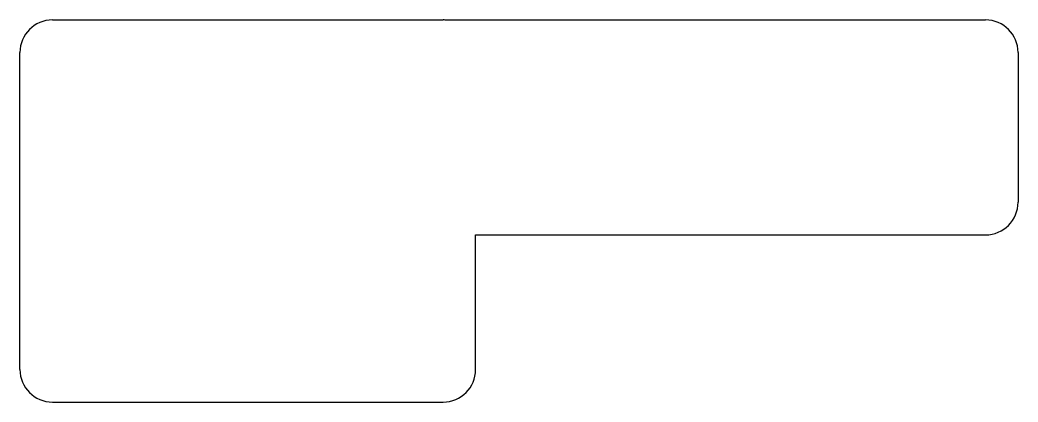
# Model space of a CAD drawing. Extents: x -113.6 to -67.6, y -12.7 to 4.9.
import ezdxf

# ---------------------------------------------------------------- set-up
doc = ezdxf.new("R2010")
doc.units = 0
doc.header["$MEASUREMENT"] = 0
doc.layers.add('VISIBLE', color=7, linetype='CONTINUOUS')

msp = doc.modelspace()

# ---------------------------------------------------------------- linework, layer by layer
at = {"layer": 'VISIBLE'}
for p, q in [((-112.1, 4.95), (-94.1, 4.95)), ((-93.908, 4.95), (-69.1, 4.95)), ((-93.908, 4.95), (-93.908, 4.938)), ((-113.6, -11.15), (-113.6, 3.45)), ((-67.6, 3.45), (-67.6, -3.45)), ((-92.6, -11.15), (-92.6, -4.95)), ((-92.6, -4.95), (-69.1, -4.95)), ((-112.1, -12.65), (-94.1, -12.65))]:
    msp.add_line(p, q, dxfattribs=at)
for centre, start, end in [((-112.1, 3.45), 90, 180), ((-94.1, 3.45), 82.6268, 90), ((-69.1, 3.45), 0, 90), ((-69.1, -3.45), 270, 0), ((-112.1, -11.15), 180, 270), ((-94.1, -11.15), 270, 0)]:
    msp.add_arc(centre, 1.5, start, end, dxfattribs=at)

doc.saveas('drawing.dxf')
